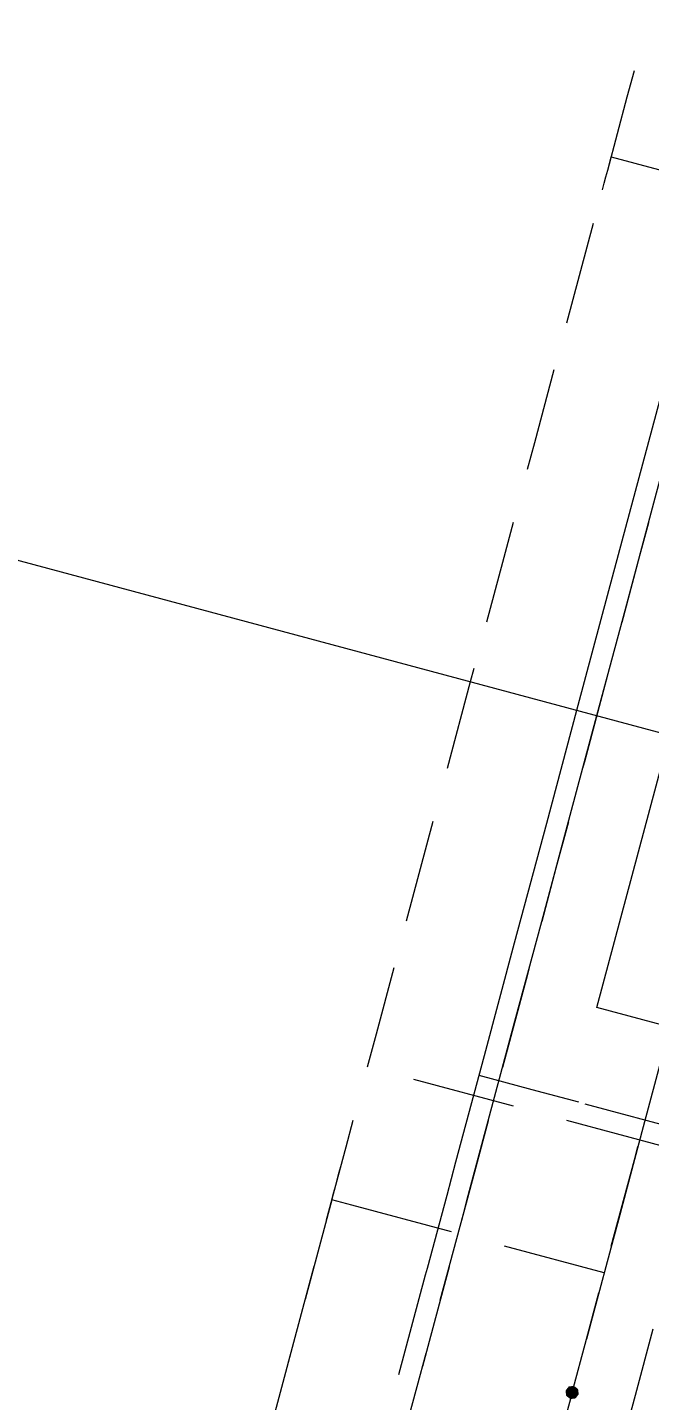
# Model space of a CAD drawing. Header units: millimetres. Extents: x 89051 to 218395, y -330386 to -125649.
# Drawn here: x 98632.89 to 98643.84, y -134388.19 to -134364.03 of the extents above; entities that cross this region are included whole.
import ezdxf

# ---------------------------------------------------------------- set-up
doc = ezdxf.new("R2010")
doc.units = ezdxf.units.MM
doc.header["$LTSCALE"] = 13
doc.linetypes.add('ACAD_ISO04W100', pattern=[30, 24, -3, 0, -3])
doc.layers.add('C00-00-00', color=7, linetype='Continuous')
doc.layers.add('标注、文本', color=3, linetype='Continuous', lineweight=25)
doc.styles.get("Standard").update_dxf_attribs({"font": 'gbenor.shx', "bigfont": 'gbcbig.shx'})
doc.dimstyles.new('1-15', dxfattribs={"dimscale": 20, "dimtxt": 3.5, "dimasz": 2, "dimexe": 1.5, "dimexo": 0.5, "dimgap": 0.5, "dimtad": 1, "dimtoh": 1, "dimdec": 1, "dimdsep": 46, "dimtxsty": 'Standard', "dimcen": 2.5, "dimclrd": 3, "dimclre": 3, "dimclrt": 3, "dimadec": 0, "dimazin": 2, "dimtfac": 1, "dimtdec": 1, "dimtmove": 0, "dimatfit": 2, "dimfxl": 1, "dimarcsym": 0})

# ---------------------------------------------------------------- blocks, each defined once
blk = doc.blocks.new('225635')
at = {"layer": 'C00-00-00'}
h = blk.add_hatch(color=256, dxfattribs=at)
h.dxf.hatch_style = 2
h.paths.add_polyline_path([(72476.893, -125622.683), (72476.808, -125622.719), (72476.772, -125622.804), (72476.808, -125622.89), (72476.893, -125622.925), (72476.979, -125622.89), (72477.014, -125622.804), (72476.979, -125622.719)])
at = {"layer": 'C00-00-00', "lineweight": 15}
for points in [[(72471.932, -125600.539), (72471.932, -125600.055)], [(72471.932, -125601.87), (72471.932, -125600.539)], [(72471.932, -125601.749), (72471.932, -125601.628)], [(72471.932, -125601.628), (72473.747, -125601.628)], [(72471.932, -125601.87), (72471.932, -125601.749)], [(72471.932, -125601.991), (72471.932, -125601.87)], [(72471.932, -125602.112), (72471.932, -125601.991)], [(72471.932, -125602.233), (72471.932, -125602.112)], [(72473.868, -125620.021), (72473.868, -125619.416), (72473.868, -125617.48), (72473.868, -125615.423), (72473.868, -125613.245), (72473.868, -125611.188), (72473.868, -125609.009), (72473.868, -125606.952), (72473.868, -125604.895), (72473.868, -125602.838), (72473.868, -125602.233)], [(72474.231, -125611.188), (72474.231, -125609.251), (72474.231, -125607.315), (72474.231, -125605.5), (72474.231, -125603.685), (72474.231, -125602.233)], [(72471.932, -125604.653), (72471.932, -125602.838)], [(72471.932, -125606.831), (72471.932, -125605.5)], [(72475.562, -125616.149), (72475.562, -125606.105)], [(72471.932, -125607.315), (72471.932, -125606.831)], [(72474.231, -125607.678), (72474.231, -125608.283)], [(72471.932, -125609.009), (72471.932, -125608.283)], [(72474.231, -125608.283), (72474.231, -125609.493)], [(72471.932, -125610.098), (72471.932, -125609.009)], [(72474.231, -125610.34), (72474.231, -125612.035)], [(72471.932, -125611.188), (72471.932, -125610.945)], [(72471.932, -125612.761), (72471.932, -125611.188)], [(72474.231, -125620.021), (72474.231, -125618.569), (72474.231, -125616.754), (72474.231, -125614.939), (72474.231, -125613.003), (72474.231, -125611.188)], [(72474.231, -125612.035), (72474.231, -125612.156)], [(72474.231, -125613.124), (72474.231, -125613.971)], [(72471.932, -125615.544), (72471.932, -125613.729)], [(72474.231, -125613.971), (72474.231, -125614.939)], [(72474.231, -125615.786), (72474.231, -125615.907)], [(72474.231, -125615.907), (72474.231, -125617.601)], [(72480.523, -125616.149), (72475.562, -125616.149)], [(72476.893, -125616.149), (72476.893, -125617.964), (72476.893, -125619.658), (72476.893, -125620.021)], [(72471.932, -125617.601), (72471.932, -125616.391)], [(72471.932, -125618.206), (72471.932, -125617.601)], [(72474.836, -125617.843), (72473.868, -125617.843)], [(72475.683, -125617.843), (72474.836, -125617.843)], [(72477.619, -125617.843), (72475.804, -125617.843)], [(72474.594, -125618.206), (72472.779, -125618.206)], [(72477.377, -125618.206), (72475.562, -125618.206)], [(72476.893, -125618.569), (72476.893, -125618.327)], [(72474.231, -125618.569), (72474.231, -125619.416)], [(72476.893, -125620.142), (72476.893, -125618.569)], [(72471.932, -125619.658), (72471.932, -125619.174)], [(72474.231, -125619.416), (72474.231, -125620.384)], [(72471.932, -125620.989), (72471.932, -125619.658)], [(72471.932, -125620.142), (72471.932, -125620.021)], [(72471.932, -125620.263), (72471.932, -125620.142)], [(72473.868, -125621.352), (72473.868, -125620.021)], [(72474.231, -125620.263), (72474.231, -125620.021)], [(72476.893, -125620.021), (72476.893, -125621.352)], [(72471.932, -125620.384), (72471.932, -125620.263)], [(72471.932, -125620.505), (72471.932, -125620.384)], [(72474.231, -125621.836), (72474.231, -125620.263)], [(72471.932, -125620.626), (72471.932, -125620.505)], [(72472.295, -125620.626), (72471.932, -125620.626)], [(72471.932, -125620.626), (72471.932, -125622.441)], [(72474.11, -125620.626), (72472.295, -125620.626)], [(72476.893, -125620.626), (72475.078, -125620.626)], [(72476.893, -125621.836), (72476.893, -125620.989)], [(72473.868, -125621.473), (72473.868, -125621.352)], [(72474.231, -125621.231), (72474.231, -125622.683)], [(72476.893, -125621.352), (72476.893, -125621.836)], [(72477.982, -125622.562), (72477.982, -125621.352)], [(72473.868, -125623.288), (72473.868, -125621.473)], [(72471.932, -125623.651), (72471.932, -125621.836)], [(72476.893, -125622.804), (72476.893, -125621.836)], [(72477.982, -125623.167), (72477.982, -125622.562)], [(72474.231, -125622.683), (72474.231, -125623.046)], [(72474.231, -125623.409), (72474.231, -125622.804)], [(72476.893, -125622.804), (72476.893, -125624.256)], [(72471.932, -125623.409), (72471.932, -125624.498)], [(72474.231, -125624.619), (72474.231, -125623.409)]]:
    blk.add_lwpolyline(points, dxfattribs=at)
at = {"layer": '标注、文本', "color": 1, "linetype": 'ACAD_ISO04W100', "lineweight": 15}
blk.add_line((72418.952, -125611.188), (72558.051, -125611.188), dxfattribs=at)
blk = doc.blocks.new('*D590')
at = {"layer": 'Defpoints', "color": 0, "transparency": 16777216}
for p in [(98717.568, -134295.696), (97992.252, -134341.656), (98717.568, -134923.229)]:
    blk.add_point(p, dxfattribs=at)
at = {"layer": '标注、文本', "color": 3, "lineweight": -2, "transparency": 16777216}
for p, q in [((98717.568, -134305.696), (98717.568, -134953.229)), ((97992.252, -134351.656), (97992.252, -134953.229)), ((98032.252, -134923.229), (98677.568, -134923.229))]:
    blk.add_line(p, q, dxfattribs=at)
at = {"layer": '标注、文本', "color": 3, "transparency": 16777216}
for points in [[(98032.252, -134916.562), (98032.252, -134929.896), (97992.252, -134923.229)], [(98677.568, -134916.562), (98677.568, -134929.896), (98717.568, -134923.229)]]:
    blk.add_solid(points, dxfattribs=at)
at = {"layer": '标注、文本', "color": 3, "transparency": 16777216, "insert": (98354.91, -134878.229), "char_height": 70, "attachment_point": 5}
blk.add_mtext('761', dxfattribs=at)
blk = doc.blocks.new('*D595')
at = {"layer": 'Defpoints', "color": 0, "transparency": 16777216}
for p in [(98597.549, -134300.778), (98736.649, -134300.778), (98961.216, -134353.232), (98589.512, -134361.829), (98723.872, -134397.831)]:
    blk.add_point(p, dxfattribs=at)
at = {"layer": '标注、文本', "color": 3, "lineweight": -2, "transparency": 16777216}
for p, q in [((98746.649, -134300.778), (98993.506, -134300.778)), ((98733.531, -134400.419), (98971.976, -134464.31))]:
    blk.add_line(p, q, dxfattribs=at)
blk.add_arc((98361.666, -134300.778), 601.84, 348.808743, 356.191257, dxfattribs=at)
at = {"layer": '标注、文本', "color": 3, "transparency": 16777216}
for points in [[(98955.514, -134340.534), (98968.84, -134340.978), (98963.506, -134300.778)], [(98958.555, -134419.097), (98945.568, -134416.075), (98942.999, -134456.546)]]:
    blk.add_solid(points, dxfattribs=at)
at = {"layer": '标注、文本', "color": 3, "transparency": 16777216, "insert": (98942.91, -134411.878), "char_height": 70, "attachment_point": 5}
blk.add_mtext('15°', dxfattribs=at)

msp = doc.modelspace()

# ---------------------------------------------------------------- block references
at = {"layer": '标注、文本', "rotation": 344.9999999999999}
msp.add_blockref('225635', (61148.744, 5712.665), dxfattribs=at)

# ---------------------------------------------------------------- dimensions: what is measured, and where the dimension line sits
at = {"layer": '标注、文本'}
dim = msp.add_linear_dim(base=(98717.568, -134923.229), p1=(97992.252, -134341.656), p2=(98717.568, -134295.696), text='761', dimstyle='1-15', dxfattribs=at)
dim.commit()
dim.dimension.update_dxf_attribs({"geometry": '*D590', "text_midpoint": (98354.91, -134878.229)})
dim = msp.add_angular_dim_2l(base=(98961.216, -134353.232), line1=((98589.512, -134361.829), (98723.872, -134397.831)), line2=((98597.549, -134300.778), (98736.649, -134300.778)), dimstyle='1-15', dxfattribs=at)
dim.commit()
dim.dimension.update_dxf_attribs({"geometry": '*D595', "text_midpoint": (98942.91, -134456.878), "dimtype": 162})

doc.saveas('drawing.dxf')
